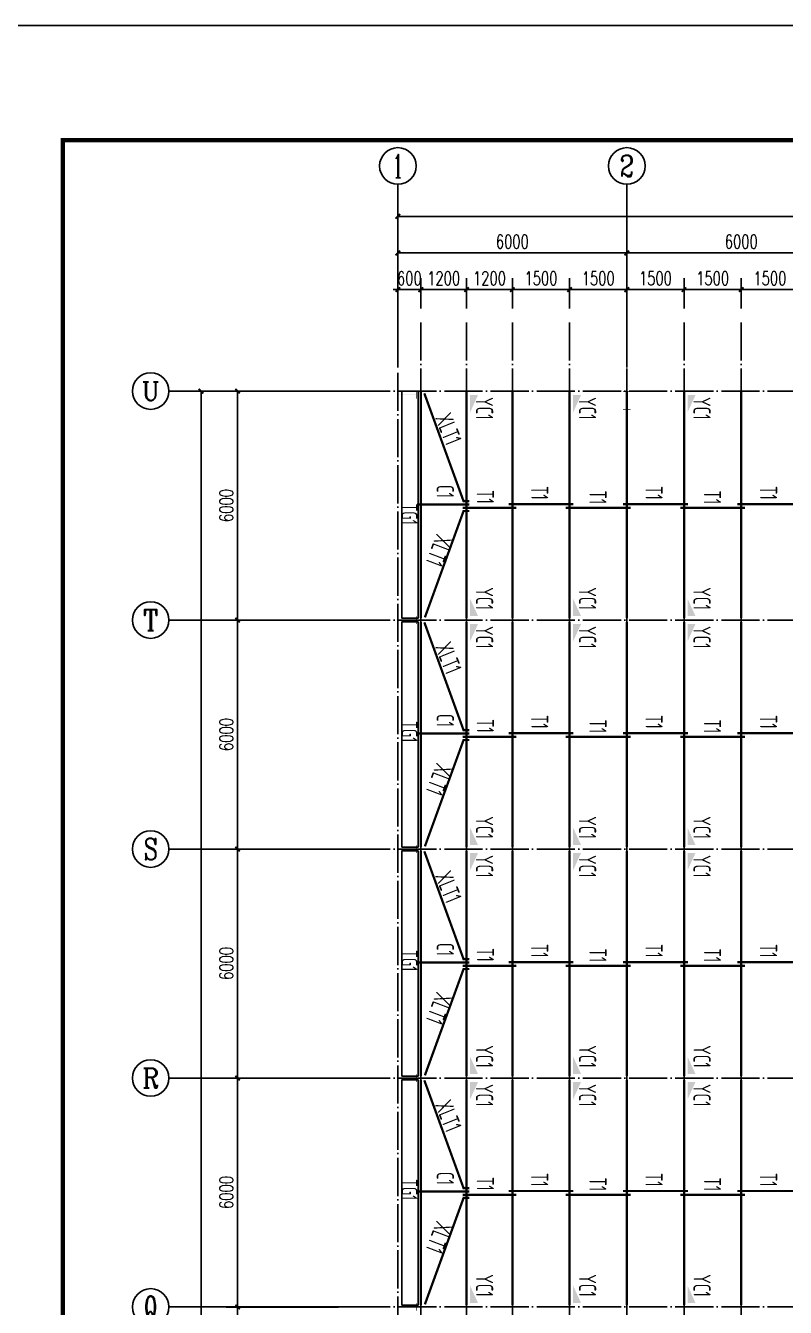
# Model space of a CAD drawing. Extents: x 14207793 to 14719554, y -1675802 to -1228715.
# Drawn here: x 14457655 to 14477568, y -1566707 to -1533122 of the extents above; entities that cross this region are included whole.
import ezdxf
from ezdxf.enums import TextEntityAlignment as Align

# ---------------------------------------------------------------- set-up
doc = ezdxf.new("R2010")
doc.units = 0
doc.header["$LTSCALE"] = 500
doc.header["$MEASUREMENT"] = 0
doc.linetypes.add('DASHEDD', pattern=[5, 4, -1])
doc.linetypes.add('DOTE', pattern=[2.42, 2, -0.2, 0.02, -0.2])
doc.layers.get('0').update_dxf_attribs({"linetype": 'CONTINUOUS'})
doc.layers.get('DEFPOINTS').update_dxf_attribs({"color": 140, "linetype": 'CONTINUOUS'})
for name, color, linetype in [('01', 7, 'CONTINUOUS'), ('1Z', 1, 'DASHEDD'), ('AXIS', 3, 'CONTINUOUS'), ('AXIS_TEXT', 7, 'CONTINUOUS'), ('DOTE', 8, 'DOTE'), ('PUB_TITLE', 4, 'CONTINUOUS'), ('WINDOW', 96, 'CONTINUOUS'), ('墙__虚线', 2, 'CONTINUOUS'), ('层0', 7, 'CONTINUOUS')]:
    doc.layers.add(name, color=color, linetype=linetype)
doc.styles.add('_TCH_AXIS', font='COMPLEX', dxfattribs={"bigfont": 'GBCBIG'})
doc.styles.add('_TCH_DIM_T3', font='SIMPLEX', dxfattribs={"width": 0.705882, "bigfont": 'GBCBIG'})
doc.styles.add('COMPLEX', font='COMPLEX')
doc.styles.add('TSSD_REIN', font='Tssdeng.shx', dxfattribs={"width": 0.65, "bigfont": 'hztxt.shx'})
doc.dimstyles.new('_TCH_ARCH&&120', dxfattribs={"dimtxt": 357, "dimasz": 120, "dimexe": 300, "dimexo": 360, "dimgap": 120, "dimtad": 1, "dimdec": 0, "dimzin": 0, "dimdsep": 46, "dimtxsty": '_TCH_DIM_T3', "dimblk": 'ARCHTICK', "dimcen": 0.09, "dimclrt": 7, "dimazin": 2, "dimtfac": 1, "dimtdec": 0, "dimtix": 1, "dimtmove": 2, "dimatfit": 3, "dimfxl": 0, "dimtolj": 1, "dimtzin": 0, "dimarcsym": 0})

# ---------------------------------------------------------------- blocks, each defined once
blk = doc.blocks.new('gffio')
at = {"layer": '墙__虚线'}
for points in [[(-433999, -56888), (-433999, -56868), (-434094, -56888), (-434199, -56868)], [(-434094, -56888), (-434199, -56868), (-434104, -56888)], [(-434199, -56868), (-434199, -56888), (-434104, -56888)], [(-434094, -56888), (-434104, -56888), (-434094, -57348), (-434104, -57348)], [(-434104, -57348), (-434199, -57348), (-434099, -57365), (-434199, -57368)], [(-434099, -57365), (-434199, -57368), (-433999, -57368)], [(-434094, -57348), (-434104, -57348), (-434058, -57361), (-434099, -57365)], [(-433999, -57368), (-434058, -57361), (-434099, -57365)], [(-434058, -57361), (-433999, -57368), (-434094, -57348), (-433999, -57348)]]:
    blk.add_solid(points, dxfattribs=at)
blk = doc.blocks.new('_ArchTick')
at = {"color": 0, "linetype": 'ByBlock', "const_width": 0.4}
blk.add_lwpolyline([(-0.5, -0.5), (0.5, 0.5)], dxfattribs=at)
blk = doc.blocks.new('*D666')
at = {"layer": 'AXIS', "color": 0, "lineweight": -2}
for p, q in [((14465852, -1566698), (14462912, -1566698)), ((14463212, -1572698), (14463212, -1566698)), ((14465852, -1572698), (14462912, -1572698))]:
    blk.add_line(p, q, dxfattribs=at)
at = {"layer": 'DEFPOINTS', "color": 0}
for p in [(14463212, -1566698), (14466212, -1566698), (14466212, -1572698)]:
    blk.add_point(p, dxfattribs=at)
at = {"layer": 'AXIS', "color": 0, "lineweight": -2, "xscale": 120, "yscale": 120, "zscale": 120}
for p, rotation in [((14463212, -1566698), 90), ((14463212, -1572698), 270)]:
    blk.add_blockref('_ArchTick', p, dxfattribs=dict(at, rotation=rotation))
at = {"layer": 'AXIS', "color": 7, "insert": (14462914, -1569697), "char_height": 357, "attachment_point": 5, "rotation": 90, "style": '_TCH_DIM_T3'}
blk.add_mtext('\\A1;6000', dxfattribs=at)
blk = doc.blocks.new('*D667')
at = {"layer": 'AXIS', "color": 0, "lineweight": -2}
for p, q in [((14465852, -1560698), (14462912, -1560698)), ((14463212, -1566698), (14463212, -1560698)), ((14465852, -1566698), (14462912, -1566698))]:
    blk.add_line(p, q, dxfattribs=at)
at = {"layer": 'DEFPOINTS', "color": 0}
for p in [(14463212, -1560698), (14466212, -1560698), (14466212, -1566698)]:
    blk.add_point(p, dxfattribs=at)
at = {"layer": 'AXIS', "color": 0, "lineweight": -2, "xscale": 120, "yscale": 120, "zscale": 120}
for p, rotation in [((14463212, -1560698), 90), ((14463212, -1566698), 270)]:
    blk.add_blockref('_ArchTick', p, dxfattribs=dict(at, rotation=rotation))
at = {"layer": 'AXIS', "color": 7, "insert": (14462914, -1563697), "char_height": 357, "attachment_point": 5, "rotation": 90, "style": '_TCH_DIM_T3'}
blk.add_mtext('\\A1;6000', dxfattribs=at)
blk = doc.blocks.new('*D668')
at = {"layer": 'AXIS', "color": 0, "lineweight": -2}
for p, q in [((14465852, -1554698), (14462912, -1554698)), ((14463212, -1560698), (14463212, -1554698)), ((14465852, -1560698), (14462912, -1560698))]:
    blk.add_line(p, q, dxfattribs=at)
at = {"layer": 'DEFPOINTS', "color": 0}
for p in [(14463212, -1554698), (14466212, -1554698), (14466212, -1560698)]:
    blk.add_point(p, dxfattribs=at)
at = {"layer": 'AXIS', "color": 0, "lineweight": -2, "xscale": 120, "yscale": 120, "zscale": 120}
for p, rotation in [((14463212, -1554698), 90), ((14463212, -1560698), 270)]:
    blk.add_blockref('_ArchTick', p, dxfattribs=dict(at, rotation=rotation))
at = {"layer": 'AXIS', "color": 7, "insert": (14462914, -1557697), "char_height": 357, "attachment_point": 5, "rotation": 90, "style": '_TCH_DIM_T3'}
blk.add_mtext('\\A1;6000', dxfattribs=at)
blk = doc.blocks.new('*D669')
at = {"layer": 'AXIS', "color": 0, "lineweight": -2}
for p, q in [((14465852, -1548698), (14462912, -1548698)), ((14463212, -1554698), (14463212, -1548698)), ((14465852, -1554698), (14462912, -1554698))]:
    blk.add_line(p, q, dxfattribs=at)
at = {"layer": 'DEFPOINTS', "color": 0}
for p in [(14463212, -1548698), (14466212, -1548698), (14466212, -1554698)]:
    blk.add_point(p, dxfattribs=at)
at = {"layer": 'AXIS', "color": 0, "lineweight": -2, "xscale": 120, "yscale": 120, "zscale": 120}
for p, rotation in [((14463212, -1548698), 90), ((14463212, -1554698), 270)]:
    blk.add_blockref('_ArchTick', p, dxfattribs=dict(at, rotation=rotation))
at = {"layer": 'AXIS', "color": 7, "insert": (14462914, -1551697), "char_height": 357, "attachment_point": 5, "rotation": 90, "style": '_TCH_DIM_T3'}
blk.add_mtext('\\A1;6000', dxfattribs=at)
blk = doc.blocks.new('*D670')
at = {"layer": 'AXIS', "color": 0, "lineweight": -2}
for p, q in [((14465852, -1542698), (14462912, -1542698)), ((14463212, -1548698), (14463212, -1542698)), ((14465852, -1548698), (14462912, -1548698))]:
    blk.add_line(p, q, dxfattribs=at)
at = {"layer": 'DEFPOINTS', "color": 0}
for p in [(14463212, -1542698), (14466212, -1542698), (14466212, -1548698)]:
    blk.add_point(p, dxfattribs=at)
at = {"layer": 'AXIS', "color": 0, "lineweight": -2, "xscale": 120, "yscale": 120, "zscale": 120}
for p, rotation in [((14463212, -1542698), 90), ((14463212, -1548698), 270)]:
    blk.add_blockref('_ArchTick', p, dxfattribs=dict(at, rotation=rotation))
at = {"layer": 'AXIS', "color": 7, "insert": (14462914, -1545697), "char_height": 357, "attachment_point": 5, "rotation": 90, "style": '_TCH_DIM_T3'}
blk.add_mtext('\\A1;6000', dxfattribs=at)
blk = doc.blocks.new('*D671')
at = {"layer": 'AXIS', "color": 0, "lineweight": -2}
for p, q in [((14465852, -1542698), (14461952, -1542698)), ((14462252, -1653098), (14462252, -1542698)), ((14465852, -1653098), (14461952, -1653098))]:
    blk.add_line(p, q, dxfattribs=at)
at = {"layer": 'DEFPOINTS', "color": 0}
for p in [(14462252, -1542698), (14466212, -1542698), (14466212, -1653098)]:
    blk.add_point(p, dxfattribs=at)
at = {"layer": 'AXIS', "color": 0, "lineweight": -2, "xscale": 120, "yscale": 120, "zscale": 120}
for p, rotation in [((14462252, -1542698), 90), ((14462252, -1653098), 270)]:
    blk.add_blockref('_ArchTick', p, dxfattribs=dict(at, rotation=rotation))
at = {"layer": 'AXIS', "color": 7, "insert": (14461954, -1597897), "char_height": 357, "attachment_point": 5, "rotation": 90, "style": '_TCH_DIM_T3'}
blk.add_mtext('\\A1;110400', dxfattribs=at)
blk = doc.blocks.new('*D678')
at = {"layer": 'AXIS', "color": 0, "lineweight": -2}
for p, q in [((14467412, -1541720), (14467412, -1538780)), ((14473412, -1541720), (14473412, -1538780)), ((14467412, -1539080), (14473412, -1539080))]:
    blk.add_line(p, q, dxfattribs=at)
at = {"layer": 'DEFPOINTS', "color": 0}
for p in [(14473412, -1539080), (14467412, -1542080), (14473412, -1542080)]:
    blk.add_point(p, dxfattribs=at)
at = {"layer": 'AXIS', "color": 0, "lineweight": -2, "xscale": 120, "yscale": 120, "zscale": 120, "rotation": 180}
blk.add_blockref('_ArchTick', (14467412, -1539080), dxfattribs=at)
at = {"layer": 'AXIS', "color": 0, "lineweight": -2, "xscale": 120, "yscale": 120, "zscale": 120}
blk.add_blockref('_ArchTick', (14473412, -1539080), dxfattribs=at)
at = {"layer": 'AXIS', "color": 7, "insert": (14470412, -1538782), "char_height": 357, "attachment_point": 5, "style": '_TCH_DIM_T3'}
blk.add_mtext('\\A1;6000', dxfattribs=at)
blk = doc.blocks.new('*D679')
at = {"layer": 'AXIS', "color": 0, "lineweight": -2}
for p, q in [((14473412, -1541720), (14473412, -1538780)), ((14479412, -1541720), (14479412, -1538780)), ((14473412, -1539080), (14479412, -1539080))]:
    blk.add_line(p, q, dxfattribs=at)
at = {"layer": 'DEFPOINTS', "color": 0}
for p in [(14479412, -1539080), (14473412, -1542080), (14479412, -1542080)]:
    blk.add_point(p, dxfattribs=at)
at = {"layer": 'AXIS', "color": 0, "lineweight": -2, "xscale": 120, "yscale": 120, "zscale": 120, "rotation": 180}
blk.add_blockref('_ArchTick', (14473412, -1539080), dxfattribs=at)
at = {"layer": 'AXIS', "color": 0, "lineweight": -2, "xscale": 120, "yscale": 120, "zscale": 120}
blk.add_blockref('_ArchTick', (14479412, -1539080), dxfattribs=at)
at = {"layer": 'AXIS', "color": 7, "insert": (14476412, -1538782), "char_height": 357, "attachment_point": 5, "style": '_TCH_DIM_T3'}
blk.add_mtext('\\A1;6000', dxfattribs=at)
blk = doc.blocks.new('*D683')
at = {"layer": 'AXIS', "color": 0, "lineweight": -2}
for p, q in [((14467412, -1541720), (14467412, -1537820)), ((14497412, -1541720), (14497412, -1537820)), ((14467412, -1538120), (14497412, -1538120))]:
    blk.add_line(p, q, dxfattribs=at)
at = {"layer": 'DEFPOINTS', "color": 0}
for p in [(14497412, -1538120), (14467412, -1542080), (14497412, -1542080)]:
    blk.add_point(p, dxfattribs=at)
at = {"layer": 'AXIS', "color": 0, "lineweight": -2, "xscale": 120, "yscale": 120, "zscale": 120, "rotation": 180}
blk.add_blockref('_ArchTick', (14467412, -1538120), dxfattribs=at)
at = {"layer": 'AXIS', "color": 0, "lineweight": -2, "xscale": 120, "yscale": 120, "zscale": 120}
blk.add_blockref('_ArchTick', (14497412, -1538120), dxfattribs=at)
at = {"layer": 'AXIS', "color": 7, "insert": (14482412, -1537822), "char_height": 357, "attachment_point": 5, "style": '_TCH_DIM_T3'}
blk.add_mtext('\\A1;30000', dxfattribs=at)
blk = doc.blocks.new('_AXISO')
blk.add_circle((0, 0), 0.5)
at = {"layer": 'AXIS_TEXT', "style": 'COMPLEX', "width": 1.041667}
blk.add_attdef('A', text='', height=0.56, dxfattribs=at).set_placement((-0.25, -0.28), (0.25, -0.28), align=Align.FIT)
blk = doc.blocks.new('*D700')
at = {"layer": 'AXIS', "color": 0, "lineweight": -2}
for p, q in [((14476412, -1540538), (14476412, -1539740)), ((14477912, -1540538), (14477912, -1539740)), ((14477912, -1540040), (14476412, -1540040))]:
    blk.add_line(p, q, dxfattribs=at)
at = {"layer": 'DEFPOINTS', "color": 0}
for p in [(14476412, -1540040), (14476412, -1540898), (14477912, -1540898)]:
    blk.add_point(p, dxfattribs=at)
at = {"layer": 'AXIS', "color": 0, "lineweight": -2, "xscale": 120, "yscale": 120, "zscale": 120, "rotation": 180}
blk.add_blockref('_ArchTick', (14476412, -1540040), dxfattribs=at)
at = {"layer": 'AXIS', "color": 0, "lineweight": -2, "xscale": 120, "yscale": 120, "zscale": 120}
blk.add_blockref('_ArchTick', (14477912, -1540040), dxfattribs=at)
at = {"layer": 'AXIS', "color": 7, "insert": (14477162, -1539742), "char_height": 357, "attachment_point": 5, "style": '_TCH_DIM_T3'}
blk.add_mtext('\\A1;1500', dxfattribs=at)
blk = doc.blocks.new('*D701')
at = {"layer": 'AXIS', "color": 0, "lineweight": -2}
for p, q in [((14474912, -1540538), (14474912, -1539740)), ((14476412, -1540538), (14476412, -1539740)), ((14476412, -1540040), (14474912, -1540040))]:
    blk.add_line(p, q, dxfattribs=at)
at = {"layer": 'DEFPOINTS', "color": 0}
for p in [(14474912, -1540040), (14474912, -1540898), (14476412, -1540898)]:
    blk.add_point(p, dxfattribs=at)
at = {"layer": 'AXIS', "color": 0, "lineweight": -2, "xscale": 120, "yscale": 120, "zscale": 120, "rotation": 180}
blk.add_blockref('_ArchTick', (14474912, -1540040), dxfattribs=at)
at = {"layer": 'AXIS', "color": 0, "lineweight": -2, "xscale": 120, "yscale": 120, "zscale": 120}
blk.add_blockref('_ArchTick', (14476412, -1540040), dxfattribs=at)
at = {"layer": 'AXIS', "color": 7, "insert": (14475662, -1539742), "char_height": 357, "attachment_point": 5, "style": '_TCH_DIM_T3'}
blk.add_mtext('\\A1;1500', dxfattribs=at)
blk = doc.blocks.new('*D702')
at = {"layer": 'AXIS', "color": 0, "lineweight": -2}
for p, q in [((14473412, -1540538), (14473412, -1539740)), ((14474912, -1540538), (14474912, -1539740)), ((14474912, -1540040), (14473412, -1540040))]:
    blk.add_line(p, q, dxfattribs=at)
at = {"layer": 'DEFPOINTS', "color": 0}
for p in [(14473412, -1540040), (14473412, -1540898), (14474912, -1540898)]:
    blk.add_point(p, dxfattribs=at)
at = {"layer": 'AXIS', "color": 0, "lineweight": -2, "xscale": 120, "yscale": 120, "zscale": 120, "rotation": 180}
blk.add_blockref('_ArchTick', (14473412, -1540040), dxfattribs=at)
at = {"layer": 'AXIS', "color": 0, "lineweight": -2, "xscale": 120, "yscale": 120, "zscale": 120}
blk.add_blockref('_ArchTick', (14474912, -1540040), dxfattribs=at)
at = {"layer": 'AXIS', "color": 7, "insert": (14474162, -1539742), "char_height": 357, "attachment_point": 5, "style": '_TCH_DIM_T3'}
blk.add_mtext('\\A1;1500', dxfattribs=at)
blk = doc.blocks.new('*D703')
at = {"layer": 'AXIS', "color": 0, "lineweight": -2}
for p, q in [((14471912, -1540538), (14471912, -1539740)), ((14473412, -1540538), (14473412, -1539740)), ((14473412, -1540040), (14471912, -1540040))]:
    blk.add_line(p, q, dxfattribs=at)
at = {"layer": 'DEFPOINTS', "color": 0}
for p in [(14471912, -1540040), (14471912, -1540898), (14473412, -1540898)]:
    blk.add_point(p, dxfattribs=at)
at = {"layer": 'AXIS', "color": 0, "lineweight": -2, "xscale": 120, "yscale": 120, "zscale": 120, "rotation": 180}
blk.add_blockref('_ArchTick', (14471912, -1540040), dxfattribs=at)
at = {"layer": 'AXIS', "color": 0, "lineweight": -2, "xscale": 120, "yscale": 120, "zscale": 120}
blk.add_blockref('_ArchTick', (14473412, -1540040), dxfattribs=at)
at = {"layer": 'AXIS', "color": 7, "insert": (14472662, -1539742), "char_height": 357, "attachment_point": 5, "style": '_TCH_DIM_T3'}
blk.add_mtext('\\A1;1500', dxfattribs=at)
blk = doc.blocks.new('*D704')
at = {"layer": 'AXIS', "color": 0, "lineweight": -2}
for p, q in [((14470412, -1540538), (14470412, -1539740)), ((14471912, -1540538), (14471912, -1539740)), ((14471912, -1540040), (14470412, -1540040))]:
    blk.add_line(p, q, dxfattribs=at)
at = {"layer": 'DEFPOINTS', "color": 0}
for p in [(14470412, -1540040), (14470412, -1540898), (14471912, -1540898)]:
    blk.add_point(p, dxfattribs=at)
at = {"layer": 'AXIS', "color": 0, "lineweight": -2, "xscale": 120, "yscale": 120, "zscale": 120, "rotation": 180}
blk.add_blockref('_ArchTick', (14470412, -1540040), dxfattribs=at)
at = {"layer": 'AXIS', "color": 0, "lineweight": -2, "xscale": 120, "yscale": 120, "zscale": 120}
blk.add_blockref('_ArchTick', (14471912, -1540040), dxfattribs=at)
at = {"layer": 'AXIS', "color": 7, "insert": (14471162, -1539742), "char_height": 357, "attachment_point": 5, "style": '_TCH_DIM_T3'}
blk.add_mtext('\\A1;1500', dxfattribs=at)
blk = doc.blocks.new('*D705')
at = {"layer": 'AXIS', "color": 0, "lineweight": -2}
for p, q in [((14469212, -1540538), (14469212, -1539740)), ((14470412, -1540538), (14470412, -1539740)), ((14470412, -1540040), (14469212, -1540040))]:
    blk.add_line(p, q, dxfattribs=at)
at = {"layer": 'DEFPOINTS', "color": 0}
for p in [(14469212, -1540040), (14469212, -1540898), (14470412, -1540898)]:
    blk.add_point(p, dxfattribs=at)
at = {"layer": 'AXIS', "color": 0, "lineweight": -2, "xscale": 120, "yscale": 120, "zscale": 120, "rotation": 180}
blk.add_blockref('_ArchTick', (14469212, -1540040), dxfattribs=at)
at = {"layer": 'AXIS', "color": 0, "lineweight": -2, "xscale": 120, "yscale": 120, "zscale": 120}
blk.add_blockref('_ArchTick', (14470412, -1540040), dxfattribs=at)
at = {"layer": 'AXIS', "color": 7, "insert": (14469812, -1539742), "char_height": 357, "attachment_point": 5, "style": '_TCH_DIM_T3'}
blk.add_mtext('\\A1;1200', dxfattribs=at)
blk = doc.blocks.new('*D706')
at = {"layer": 'AXIS', "color": 0, "lineweight": -2}
for p, q in [((14468012, -1540538), (14468012, -1539740)), ((14469212, -1540538), (14469212, -1539740)), ((14469212, -1540040), (14468012, -1540040))]:
    blk.add_line(p, q, dxfattribs=at)
at = {"layer": 'DEFPOINTS', "color": 0}
for p in [(14468012, -1540040), (14468012, -1540898), (14469212, -1540898)]:
    blk.add_point(p, dxfattribs=at)
at = {"layer": 'AXIS', "color": 0, "lineweight": -2, "xscale": 120, "yscale": 120, "zscale": 120, "rotation": 180}
blk.add_blockref('_ArchTick', (14468012, -1540040), dxfattribs=at)
at = {"layer": 'AXIS', "color": 0, "lineweight": -2, "xscale": 120, "yscale": 120, "zscale": 120}
blk.add_blockref('_ArchTick', (14469212, -1540040), dxfattribs=at)
at = {"layer": 'AXIS', "color": 7, "insert": (14468612, -1539742), "char_height": 357, "attachment_point": 5, "style": '_TCH_DIM_T3'}
blk.add_mtext('\\A1;1200', dxfattribs=at)
blk = doc.blocks.new('*D707')
at = {"layer": 'AXIS', "color": 0, "lineweight": -2}
for p, q in [((14467412, -1540538), (14467412, -1539740)), ((14468012, -1540538), (14468012, -1539740)), ((14467412, -1540040), (14467292, -1540040)), ((14468012, -1540040), (14467412, -1540040)), ((14468012, -1540040), (14468132, -1540040))]:
    blk.add_line(p, q, dxfattribs=at)
at = {"layer": 'DEFPOINTS', "color": 0}
for p in [(14467412, -1540040), (14467412, -1540898), (14468012, -1540898)]:
    blk.add_point(p, dxfattribs=at)
at = {"layer": 'AXIS', "color": 0, "lineweight": -2, "xscale": 120, "yscale": 120, "zscale": 120}
blk.add_blockref('_ArchTick', (14467412, -1540040), dxfattribs=at)
at = {"layer": 'AXIS', "color": 0, "lineweight": -2, "xscale": 120, "yscale": 120, "zscale": 120, "rotation": 180}
blk.add_blockref('_ArchTick', (14468012, -1540040), dxfattribs=at)
at = {"layer": 'AXIS', "color": 7, "insert": (14467712, -1539742), "char_height": 357, "attachment_point": 5, "style": '_TCH_DIM_T3'}
blk.add_mtext('\\A1;600', dxfattribs=at)

msp = doc.modelspace()

# ---------------------------------------------------------------- hatches: boundary and pattern name
at = {"layer": 'WINDOW'}
for points in [[(14469305.02, -1543255.07), (14469514.02, -1542799.53), (14469305.02, -1542799.53)], [(14472005.02, -1543255.07), (14472214.02, -1542799.53), (14472005.02, -1542799.53)], [(14475005.02, -1543255.07), (14475214.02, -1542799.53), (14475005.02, -1542799.53)], [(14469305.02, -1548139.93), (14469514.02, -1548595.47), (14469305.02, -1548595.47)], [(14472005.02, -1548139.93), (14472214.02, -1548595.47), (14472005.02, -1548595.47)], [(14475005.02, -1548139.93), (14475214.02, -1548595.47), (14475005.02, -1548595.47)], [(14469305.02, -1549255.07), (14469514.02, -1548799.53), (14469305.02, -1548799.53)], [(14472005.02, -1549255.07), (14472214.02, -1548799.53), (14472005.02, -1548799.53)], [(14475005.02, -1549255.07), (14475214.02, -1548799.53), (14475005.02, -1548799.53)], [(14469305.02, -1554139.93), (14469514.02, -1554595.47), (14469305.02, -1554595.47)], [(14472005.02, -1554139.93), (14472214.02, -1554595.47), (14472005.02, -1554595.47)], [(14475005.02, -1554139.93), (14475214.02, -1554595.47), (14475005.02, -1554595.47)], [(14469305.02, -1555255.07), (14469514.02, -1554799.53), (14469305.02, -1554799.53)], [(14472005.02, -1555255.07), (14472214.02, -1554799.53), (14472005.02, -1554799.53)], [(14475005.02, -1555255.07), (14475214.02, -1554799.53), (14475005.02, -1554799.53)], [(14469305.02, -1560139.93), (14469514.02, -1560595.47), (14469305.02, -1560595.47)], [(14472005.02, -1560139.93), (14472214.02, -1560595.47), (14472005.02, -1560595.47)], [(14475005.02, -1560139.93), (14475214.02, -1560595.47), (14475005.02, -1560595.47)], [(14469305.02, -1561255.07), (14469514.02, -1560799.53), (14469305.02, -1560799.53)], [(14472005.02, -1561255.07), (14472214.02, -1560799.53), (14472005.02, -1560799.53)], [(14475005.02, -1561255.07), (14475214.02, -1560799.53), (14475005.02, -1560799.53)], [(14469305.02, -1566139.93), (14469514.02, -1566595.47), (14469305.02, -1566595.47)], [(14472005.02, -1566139.93), (14472214.02, -1566595.47), (14472005.02, -1566595.47)], [(14475005.02, -1566139.93), (14475214.02, -1566595.47), (14475005.02, -1566595.47)]]:
    msp.add_hatch(color=6, dxfattribs=at).paths.add_polyline_path(points)

# ---------------------------------------------------------------- linework, layer by layer
at = {"elevation": 1913.29}
for points in [[(14467512.5, -1542697.5), (14467512.5, -1548647.5), (14467944.5, -1548647.5), (14467944.5, -1542697.5)], [(14467512.5, -1554647.5), (14467512.5, -1548747.5), (14467944.5, -1548747.5), (14467944.5, -1554647.5)], [(14467512.5, -1560647.5), (14467512.5, -1554747.5), (14467944.5, -1554747.5), (14467944.5, -1560647.5)], [(14467512.5, -1566647.5), (14467512.5, -1560747.5), (14467944.5, -1560747.5), (14467944.5, -1566647.5)]]:
    msp.add_lwpolyline(points, close=True, dxfattribs=at)
at = {"const_width": 60}
for points in [[(14468012.5, -1542697.5), (14468012.5, -1548647.5)], [(14469212.5, -1542697.5), (14469212.5, -1548647.5)], [(14470412.5, -1542697.5), (14470412.5, -1548647.5)], [(14471912.5, -1542697.5), (14471912.5, -1548647.5)], [(14473412.5, -1542697.5), (14473412.5, -1548647.5)], [(14474912.5, -1542697.5), (14474912.5, -1548647.5)], [(14476412.5, -1542697.5), (14476412.5, -1548647.5)], [(14468012.5, -1554647.5), (14468012.5, -1548747.5)], [(14469212.5, -1554647.5), (14469212.5, -1548747.5)], [(14470412.5, -1554647.5), (14470412.5, -1548747.5)], [(14471912.5, -1554647.5), (14471912.5, -1548747.5)], [(14473412.5, -1554647.5), (14473412.5, -1548747.5)], [(14474912.5, -1554647.5), (14474912.5, -1548747.5)], [(14476412.5, -1554647.5), (14476412.5, -1548747.5)], [(14468012.5, -1560647.5), (14468012.5, -1554747.5)], [(14469212.5, -1560647.5), (14469212.5, -1554747.5)], [(14470412.5, -1560647.5), (14470412.5, -1554747.5)], [(14471912.5, -1560647.5), (14471912.5, -1554747.5)], [(14473412.5, -1560647.5), (14473412.5, -1554747.5)], [(14474912.5, -1560647.5), (14474912.5, -1554747.5)], [(14476412.5, -1560647.5), (14476412.5, -1554747.5)], [(14468012.5, -1566647.5), (14468012.5, -1560747.5)], [(14469212.5, -1566647.5), (14469212.5, -1560747.5)], [(14470412.5, -1566647.5), (14470412.5, -1560747.5)], [(14471912.5, -1566647.5), (14471912.5, -1560747.5)], [(14473412.5, -1566647.5), (14473412.5, -1560747.5)], [(14474912.5, -1566647.5), (14474912.5, -1560747.5)], [(14476412.5, -1566647.5), (14476412.5, -1560747.5)]]:
    msp.add_lwpolyline(points, dxfattribs=at)
at = {"layer": '1Z', "linetype": 'ByBlock', "ltscale": 0.9, "const_width": 60}
for points in [[(14468105, -1542757.5), (14469133.79, -1545583.79), (14469283.79, -1545583.79)], [(14469283.79, -1545672.5), (14467912.5, -1545672.5)], [(14468120, -1548627.5), (14469133.79, -1545840.89), (14469283.79, -1545840.89)], [(14470512.5, -1545758.54), (14469112.5, -1545758.95)], [(14472012.5, -1545658.57), (14470312.5, -1545658.89)], [(14473512.5, -1545758.54), (14471812.5, -1545758.95)], [(14475012.5, -1545658.57), (14473312.5, -1545658.89)], [(14476512.5, -1545758.54), (14474812.5, -1545758.95)], [(14478012.5, -1545658.57), (14476312.5, -1545658.89)], [(14468105, -1548757.5), (14469133.79, -1551583.79), (14469283.79, -1551583.79)], [(14469283.79, -1551672.5), (14467912.5, -1551672.5)], [(14468120, -1554627.5), (14469133.79, -1551840.89), (14469283.79, -1551840.89)], [(14470512.5, -1551758.54), (14469112.5, -1551758.95)], [(14472012.5, -1551658.57), (14470312.5, -1551658.89)], [(14473512.5, -1551758.54), (14471812.5, -1551758.95)], [(14475012.5, -1551658.57), (14473312.5, -1551658.89)], [(14476512.5, -1551758.54), (14474812.5, -1551758.95)], [(14478012.5, -1551658.57), (14476312.5, -1551658.89)], [(14468105, -1554757.5), (14469133.79, -1557583.79), (14469283.79, -1557583.79)], [(14469283.79, -1557672.5), (14467912.5, -1557672.5)], [(14472012.5, -1557658.57), (14470312.5, -1557658.89)], [(14475012.5, -1557658.57), (14473312.5, -1557658.89)], [(14478012.5, -1557658.57), (14476312.5, -1557658.89)], [(14468120, -1560627.5), (14469133.79, -1557840.89), (14469283.79, -1557840.89)], [(14470512.5, -1557758.54), (14469112.5, -1557758.95)], [(14473512.5, -1557758.54), (14471812.5, -1557758.95)], [(14476512.5, -1557758.54), (14474812.5, -1557758.95)], [(14468105, -1560757.5), (14469133.79, -1563583.79), (14469283.79, -1563583.79)], [(14469283.79, -1563672.5), (14467912.5, -1563672.5)], [(14472012.5, -1563658.57), (14470312.5, -1563658.89)], [(14475012.5, -1563658.57), (14473312.5, -1563658.89)], [(14478012.5, -1563658.57), (14476312.5, -1563658.89)], [(14468120, -1566627.5), (14469133.79, -1563840.89), (14469283.79, -1563840.89)], [(14470512.5, -1563758.54), (14469112.5, -1563758.95)], [(14473512.5, -1563758.54), (14471812.5, -1563758.95)], [(14476512.5, -1563758.54), (14474812.5, -1563758.95)]]:
    msp.add_lwpolyline(points, dxfattribs=at)
at = {"layer": 'AXIS'}
for p, q in [((14467412.5, -1542080), (14467412.5, -1537280)), ((14473412.5, -1542080), (14473412.5, -1537280)), ((14466212.5, -1542697.5), (14461412.5, -1542697.5)), ((14466212.5, -1548697.5), (14461412.5, -1548697.5)), ((14466212.5, -1554697.5), (14461412.5, -1554697.5)), ((14466212.5, -1560697.5), (14461412.5, -1560697.5)), ((14466212.5, -1566697.5), (14461412.5, -1566697.5))]:
    msp.add_line(p, q, dxfattribs=at)
at = {"layer": 'DOTE'}
for p, q in [((14468012.5, -1540897.5), (14468012.5, -1644697.5)), ((14469212.5, -1540897.5), (14469212.5, -1644697.5)), ((14470412.5, -1540897.5), (14470412.5, -1644697.5)), ((14471912.5, -1540897.5), (14471912.5, -1644697.5)), ((14473412.5, -1540897.5), (14473412.5, -1654897.5)), ((14474912.5, -1540897.5), (14474912.5, -1654897.5)), ((14476412.5, -1540897.5), (14476412.5, -1654897.5)), ((14467412.5, -1542220), (14467412.5, -1655020)), ((14473412.5, -1542220), (14473412.5, -1655020)), ((14466212.5, -1542697.5), (14498612.5, -1542697.5)), ((14466212.5, -1548697.5), (14498612.5, -1548697.5)), ((14466212.5, -1554697.5), (14498612.5, -1554697.5)), ((14466212.5, -1560697.5), (14498612.5, -1560697.5)), ((14466212.5, -1566697.5), (14498612.5, -1566697.5))]:
    msp.add_line(p, q, dxfattribs=at)
at = {"layer": 'PUB_TITLE'}
msp.add_lwpolyline([(14507830, -1675802.5), (14507830, -1533122.5), (14457430, -1533122.5), (14457430, -1675802.5)], close=True, dxfattribs=at)
at = {"layer": 'PUB_TITLE', "const_width": 120}
msp.add_lwpolyline([(14506630, -1674602.5), (14506630, -1536122.5), (14458630, -1536122.5), (14458630, -1674602.5)], close=True, dxfattribs=at)

# ---------------------------------------------------------------- block references
at = {"layer": 'AXIS'}
ref = msp.add_blockref('_AXISO', (14467412.5, -1536800), dxfattribs=dict(at, xscale=960, yscale=960, zscale=960))
ref.add_attrib('A', '1', dxfattribs={"layer": 'AXIS_TEXT', "height": 617.67, "style": '_TCH_AXIS'}).set_placement((14467280.14, -1537108.83), (14467544.86, -1537108.83), align=Align.FIT)
ref = msp.add_blockref('_AXISO', (14473412.5, -1536800), dxfattribs=dict(at, xscale=960, yscale=960, zscale=960))
ref.add_attrib('A', '2', dxfattribs={"layer": 'AXIS_TEXT', "height": 559.14, "style": '_TCH_AXIS'}).set_placement((14473226.12, -1537079.57), (14473598.88, -1537079.57), align=Align.FIT)
ref = msp.add_blockref('_AXISO', (14460932.5, -1542697.5), dxfattribs=dict(at, xscale=960, yscale=960, zscale=960))
ref.add_attrib('A', 'U', dxfattribs={"layer": 'AXIS_TEXT', "height": 486.62, "style": '_TCH_AXIS'}).set_placement((14460700.78, -1542940.81), (14461164.22, -1542940.81), align=Align.FIT)
ref = msp.add_blockref('_AXISO', (14460932.5, -1548697.5), dxfattribs=dict(at, xscale=960, yscale=960, zscale=960))
ref.add_attrib('A', 'T', dxfattribs={"layer": 'AXIS_TEXT', "height": 546.83, "style": '_TCH_AXIS'}).set_placement((14460737.2, -1548970.91), (14461127.8, -1548970.91), align=Align.FIT)
ref = msp.add_blockref('_AXISO', (14460932.5, -1554697.5), dxfattribs=dict(at, xscale=960, yscale=960, zscale=960))
ref.add_attrib('A', 'S', dxfattribs={"layer": 'AXIS_TEXT', "height": 559.14, "style": '_TCH_AXIS'}).set_placement((14460746.12, -1554977.07), (14461118.88, -1554977.07), align=Align.FIT)
ref = msp.add_blockref('_AXISO', (14460932.5, -1560697.5), dxfattribs=dict(at, xscale=960, yscale=960, zscale=960))
ref.add_attrib('A', 'R', dxfattribs={"layer": 'AXIS_TEXT', "height": 510.22, "style": '_TCH_AXIS'}).set_placement((14460713.83, -1560952.61), (14461151.17, -1560952.61), align=Align.FIT)
ref = msp.add_blockref('_AXISO', (14460932.5, -1566697.5), dxfattribs=dict(at, xscale=960, yscale=960, zscale=960))
ref.add_attrib('A', 'Q', dxfattribs={"layer": 'AXIS_TEXT', "height": 572.31, "style": '_TCH_AXIS', "width": 0.807692}).set_placement((14460756.4, -1566983.66), (14461108.6, -1566983.66), align=Align.FIT)
at = {"layer": '层0'}
for p, rotation in [((14524780.63, -1976896.95), 270), ((14039313.05, -1600065.63), 180), ((14524780.63, -1982796.95), 270), ((14524780.63, -1988796.95), 270), ((14524780.63, -1994796.95), 270), ((14524780.63, -2000796.95), 270)]:
    msp.add_blockref('gffio', p, dxfattribs=dict(at, rotation=rotation))

# ---------------------------------------------------------------- texts
at = {"layer": '01', "color": 4, "style": 'TSSD_REIN', "width": 0.65}
for s, height, rotation, p in [('YC1', 450, 269.993868, (14469458.03, -1542854.02, 1916.56)), ('YC1', 450, 269.993868, (14472158.03, -1542854.02, 1916.56)), ('YC1', 450, 269.993868, (14475158.03, -1542854.02, 1916.56)), ('XLT1', 450, 291.980148, (14468376.34, -1543398.82, 4717.39)), ('C1', 450, 270, (14468429.85, -1545158.02)), ('T1', 450, 270, (14470902.28, -1545185.3)), ('T1', 450, 270, (14470902.28, -1545185.3)), ('T1', 450, 270, (14473902.28, -1545185.3)), ('T1', 450, 270, (14473902.28, -1545185.3)), ('T1', 450, 270, (14476902.28, -1545185.3)), ('T1', 450, 270, (14476902.28, -1545185.3)), ('T1', 450, 270, (14469478.59, -1545290.87)), ('T1', 450, 270, (14472429.78, -1545302.8)), ('T1', 450, 270, (14472429.78, -1545302.8)), ('T1', 450, 270, (14475429.78, -1545302.8)), ('T1', 450, 270, (14475429.78, -1545302.8)), ('TG1', 420, 270, (14467503.45, -1545644.08, 1913.29)), ('XLT1', 450, 249.169669, (14468427.42, -1546419.48)), ('YC1', 450, 269.993868, (14469458.03, -1547839.02, 1916.56)), ('YC1', 450, 269.993868, (14472158.03, -1547839.02, 1916.56)), ('YC1', 450, 269.993868, (14475158.03, -1547839.02, 1916.56)), ('YC1', 450, 269.993868, (14469458.03, -1548854.02, 1916.56)), ('YC1', 450, 269.993868, (14472158.03, -1548854.02, 1916.56)), ('YC1', 450, 269.993868, (14475158.03, -1548854.02, 1916.56)), ('XLT1', 450, 291.980148, (14468376.34, -1549398.82, 4717.39)), ('C1', 450, 270, (14468429.85, -1551158.02)), ('T1', 450, 270, (14470902.28, -1551185.3)), ('T1', 450, 270, (14470902.28, -1551185.3)), ('T1', 450, 270, (14473902.28, -1551185.3)), ('T1', 450, 270, (14473902.28, -1551185.3)), ('T1', 450, 270, (14476902.28, -1551185.3)), ('T1', 450, 270, (14476902.28, -1551185.3)), ('TG1', 420, 270, (14467503.45, -1551344.08, 1913.29)), ('T1', 450, 270, (14469478.59, -1551290.87)), ('T1', 450, 270, (14472429.78, -1551302.8)), ('T1', 450, 270, (14472429.78, -1551302.8)), ('T1', 450, 270, (14475429.78, -1551302.8)), ('T1', 450, 270, (14475429.78, -1551302.8)), ('XLT1', 450, 249.169669, (14468427.42, -1552419.48)), ('YC1', 450, 269.993868, (14469458.03, -1553839.02, 1916.56)), ('YC1', 450, 269.993868, (14472158.03, -1553839.02, 1916.56)), ('YC1', 450, 269.993868, (14475158.03, -1553839.02, 1916.56)), ('YC1', 450, 269.993868, (14469458.03, -1554854.02, 1916.56)), ('YC1', 450, 269.993868, (14472158.03, -1554854.02, 1916.56)), ('YC1', 450, 269.993868, (14475158.03, -1554854.02, 1916.56)), ('XLT1', 450, 291.980148, (14468376.34, -1555398.82, 4717.39)), ('C1', 450, 270, (14468429.85, -1557158.02)), ('T1', 450, 270, (14469478.59, -1557290.87)), ('T1', 450, 270, (14470902.28, -1557185.3)), ('T1', 450, 270, (14470902.28, -1557185.3)), ('T1', 450, 270, (14472429.78, -1557302.8)), ('T1', 450, 270, (14472429.78, -1557302.8)), ('T1', 450, 270, (14473902.28, -1557185.3)), ('T1', 450, 270, (14473902.28, -1557185.3)), ('T1', 450, 270, (14475429.78, -1557302.8)), ('T1', 450, 270, (14475429.78, -1557302.8)), ('T1', 450, 270, (14476902.28, -1557185.3)), ('T1', 450, 270, (14476902.28, -1557185.3)), ('TG1', 420, 270, (14467503.45, -1557344.08, 1913.29)), ('XLT1', 450, 249.169669, (14468427.42, -1558419.48)), ('YC1', 450, 269.993868, (14469458.03, -1559839.02, 1916.56)), ('YC1', 450, 269.993868, (14472158.03, -1559839.02, 1916.56)), ('YC1', 450, 269.993868, (14475158.03, -1559839.02, 1916.56)), ('YC1', 450, 269.993868, (14469458.03, -1560854.02, 1916.56)), ('YC1', 450, 269.993868, (14472158.03, -1560854.02, 1916.56)), ('YC1', 450, 269.993868, (14475158.03, -1560854.02, 1916.56)), ('XLT1', 450, 291.980148, (14468376.34, -1561398.82, 4717.39)), ('TG1', 420, 270, (14467503.45, -1563344.08, 1913.29)), ('C1', 450, 270, (14468429.85, -1563158.02)), ('T1', 450, 270, (14469478.59, -1563290.87)), ('T1', 450, 270, (14470902.28, -1563185.3)), ('T1', 450, 270, (14470902.28, -1563185.3)), ('T1', 450, 270, (14472429.78, -1563302.8)), ('T1', 450, 270, (14472429.78, -1563302.8)), ('T1', 450, 270, (14473902.28, -1563185.3)), ('T1', 450, 270, (14473902.28, -1563185.3)), ('T1', 450, 270, (14475429.78, -1563302.8)), ('T1', 450, 270, (14475429.78, -1563302.8)), ('T1', 450, 270, (14476902.28, -1563185.3)), ('T1', 450, 270, (14476902.28, -1563185.3)), ('XLT1', 450, 249.169669, (14468427.42, -1564419.48)), ('YC1', 450, 269.993868, (14469458.03, -1565839.02, 1916.56)), ('YC1', 450, 269.993868, (14472158.03, -1565839.02, 1916.56)), ('YC1', 450, 269.993868, (14475158.03, -1565839.02, 1916.56))]:
    msp.add_text(s, height=height, rotation=rotation, dxfattribs=at).set_placement(p)

# ---------------------------------------------------------------- dimensions: what is measured, and where the dimension line sits
at = {"layer": 'AXIS'}
for p1, p2, distance, picture, middle in [((14467412.5, -1542080), (14497412.5, -1542080), 3960, '*D683', (14482412.5, -1537821.5)), ((14467412.5, -1542080), (14473412.5, -1542080), 3000, '*D678', (14470412.5, -1538781.5)), ((14473412.5, -1542080), (14479412.5, -1542080), 3000, '*D679', (14476412.5, -1538781.5)), ((14466212.5, -1653097.5), (14466212.5, -1542697.5), 3960, '*D671', (14461954, -1597897.5)), ((14466212.5, -1548697.5), (14466212.5, -1542697.5), 3000, '*D670', (14462914, -1545697.5)), ((14466212.5, -1554697.5), (14466212.5, -1548697.5), 3000, '*D669', (14462914, -1551697.5)), ((14466212.5, -1560697.5), (14466212.5, -1554697.5), 3000, '*D668', (14462914, -1557697.5)), ((14466212.5, -1566697.5), (14466212.5, -1560697.5), 3000, '*D667', (14462914, -1563697.5)), ((14466212.5, -1572697.5), (14466212.5, -1566697.5), 3000, '*D666', (14462914, -1569697.5))]:
    dim = msp.add_aligned_dim(p1=p1, p2=p2, distance=distance, dimstyle='_TCH_ARCH&&120', dxfattribs=at)
    dim.commit()
    dim.dimension.update_dxf_attribs({"geometry": picture, "text_midpoint": middle})
for base, p1, p2, picture, middle in [((14467412.5, -1540040), (14468012.5, -1540897.5), (14467412.5, -1540897.5), '*D707', (14467712.5, -1539741.5)), ((14468012.5, -1540040), (14469212.5, -1540897.5), (14468012.5, -1540897.5), '*D706', (14468612.5, -1539741.5)), ((14469212.5, -1540040), (14470412.5, -1540897.5), (14469212.5, -1540897.5), '*D705', (14469812.5, -1539741.5)), ((14470412.5, -1540040), (14471912.5, -1540897.5), (14470412.5, -1540897.5), '*D704', (14471162.5, -1539741.5)), ((14471912.5, -1540040), (14473412.5, -1540897.5), (14471912.5, -1540897.5), '*D703', (14472662.5, -1539741.5)), ((14473412.5, -1540040), (14474912.5, -1540897.5), (14473412.5, -1540897.5), '*D702', (14474162.5, -1539741.5)), ((14474912.5, -1540040), (14476412.5, -1540897.5), (14474912.5, -1540897.5), '*D701', (14475662.5, -1539741.5)), ((14476412.5, -1540040), (14477912.5, -1540897.5), (14476412.5, -1540897.5), '*D700', (14477162.5, -1539741.5))]:
    dim = msp.add_linear_dim(base=base, p1=p1, p2=p2, dimstyle='_TCH_ARCH&&120', dxfattribs=at)
    dim.commit()
    dim.dimension.update_dxf_attribs({"geometry": picture, "text_midpoint": middle})

doc.saveas('drawing.dxf')
